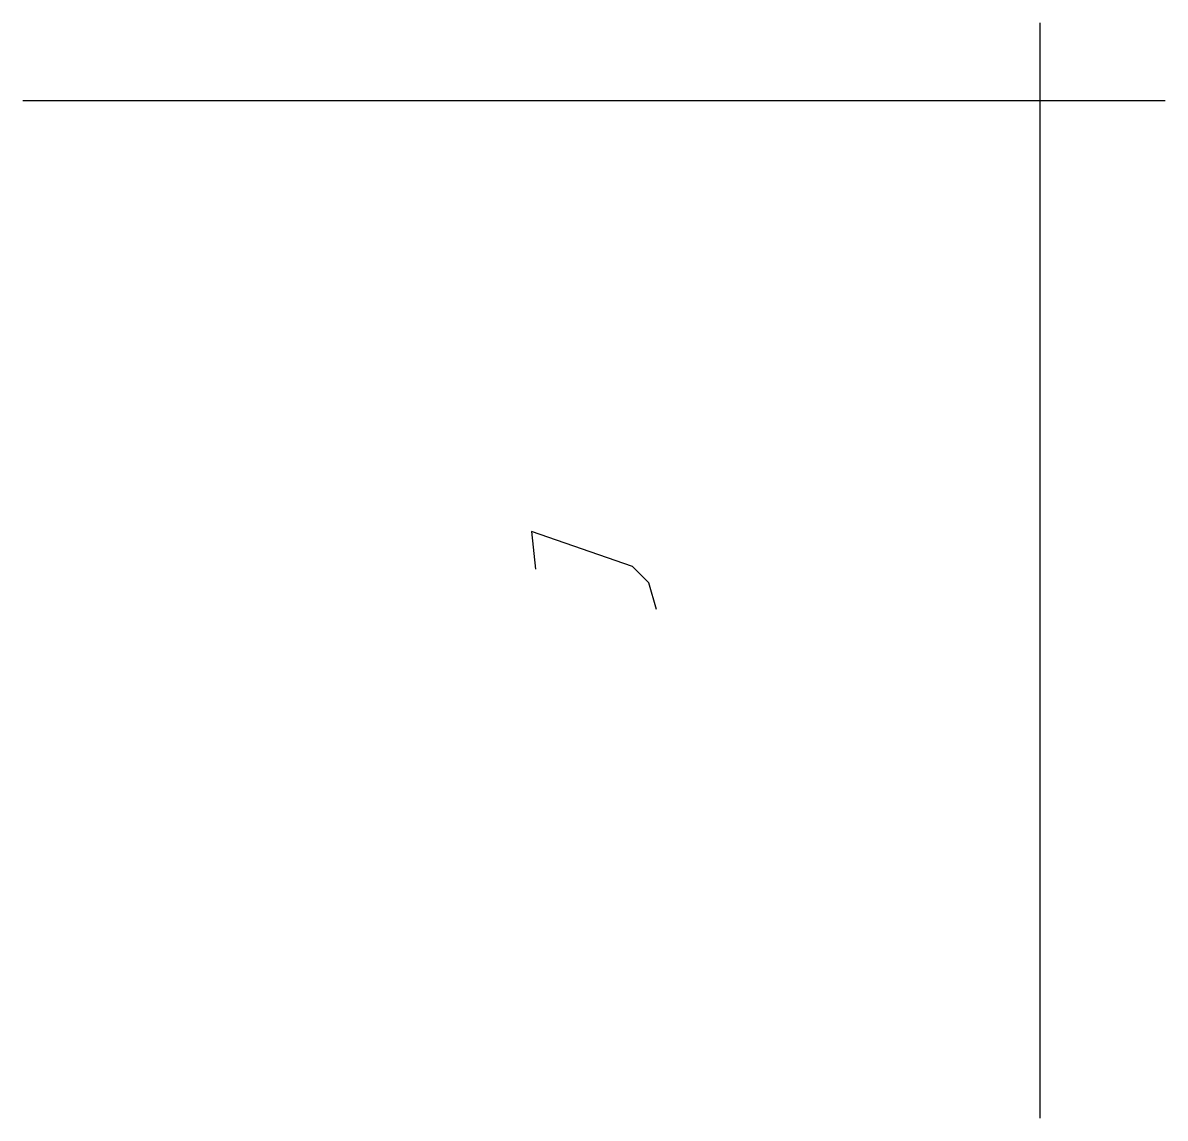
# Model space of a CAD drawing. Extents: x 0 to 112, y 0 to 108.
import ezdxf

# ---------------------------------------------------------------- set-up
doc = ezdxf.new("R2010")
doc.units = 0
doc.layers.add('CentreLine', color=5, linetype='CONTINUOUS')
doc.layers.add('Grid', color=7, linetype='CONTINUOUS')

msp = doc.modelspace()

# ---------------------------------------------------------------- linework, layer by layer
at = {"layer": 'CentreLine'}
for p, q in [((59.92, 54.22, 25.81), (50, 57.64, 27.28)), ((50, 57.64, 27.28), (50, 57.64, 47.17)), ((50, 57.64, 47.17), (50.39, 53.94, 45.75)), ((61.52, 52.62), (59.92, 54.22, 25.81)), ((62.27, 50, 0.1), (61.52, 52.62))]:
    msp.add_line(p, q, dxfattribs=at)
at = {"layer": 'Grid'}
for p, q in [((100, 0), (100, 107.64)), ((0, 100), (112.27, 100))]:
    msp.add_line(p, q, dxfattribs=at)

doc.saveas('drawing.dxf')
